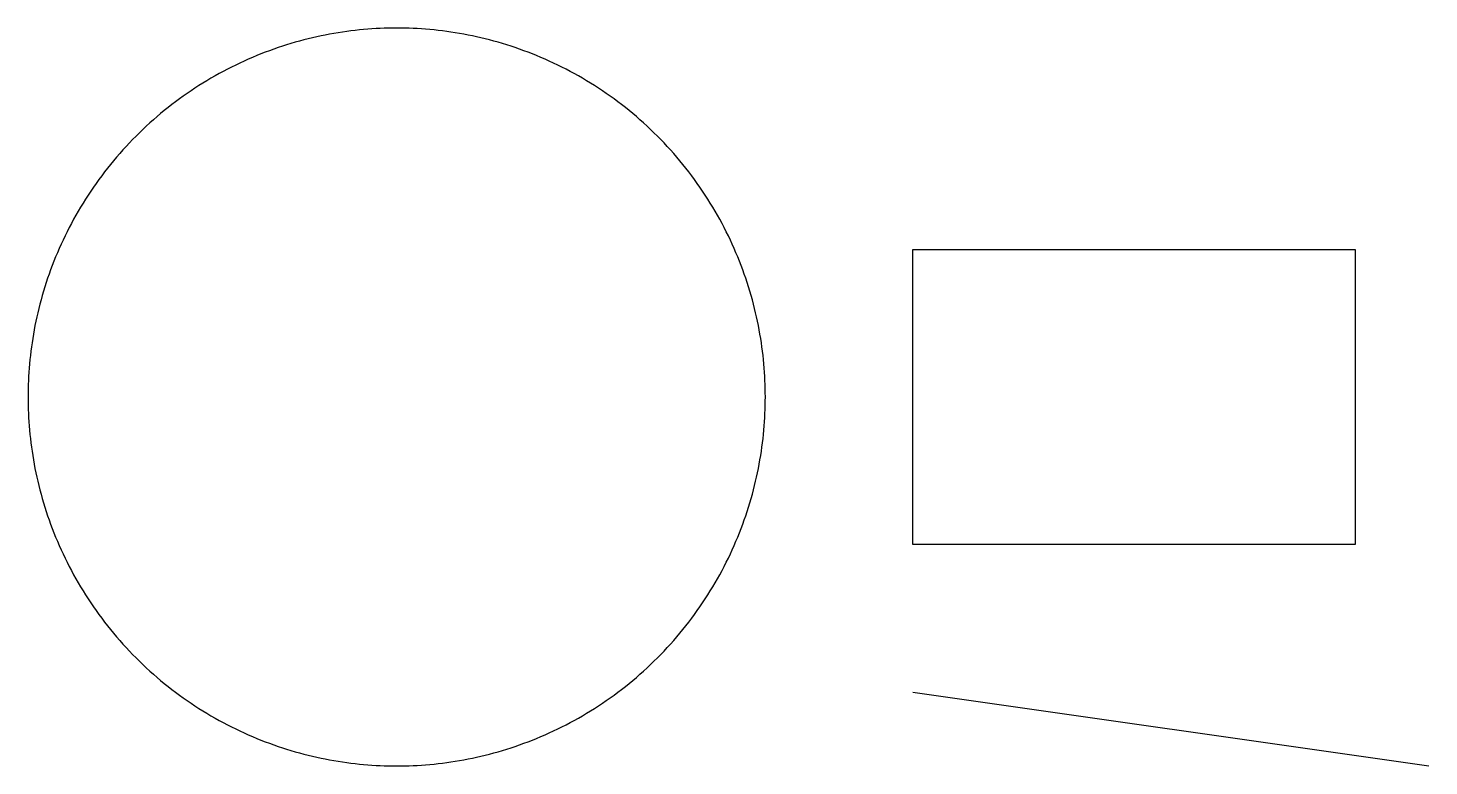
# Model space of a CAD drawing. Header units: millimetres. Extents: x 0 to 190, y -110 to -10.
import ezdxf

# ---------------------------------------------------------------- set-up
doc = ezdxf.new("R2010")
doc.units = ezdxf.units.MM

msp = doc.modelspace()

# ---------------------------------------------------------------- linework, layer by layer
msp.add_line((120, -100), (190, -110))
msp.add_lwpolyline([(120, -40), (180, -40), (180, -80), (120, -80)], close=True)
msp.add_rational_spline([(100, -60), (100, -110), (50, -110), (0, -110), (0, -60), (0, -10), (50, -10), (100, -10), (100, -60)], [1, 0.707106781187, 1, 0.707106781187, 1, 0.707106781187, 1, 0.707106781187, 1], degree=2, knots=[0, 0, 0, 1, 1, 2, 2, 3, 3, 4, 4, 4])

doc.saveas('drawing.dxf')
